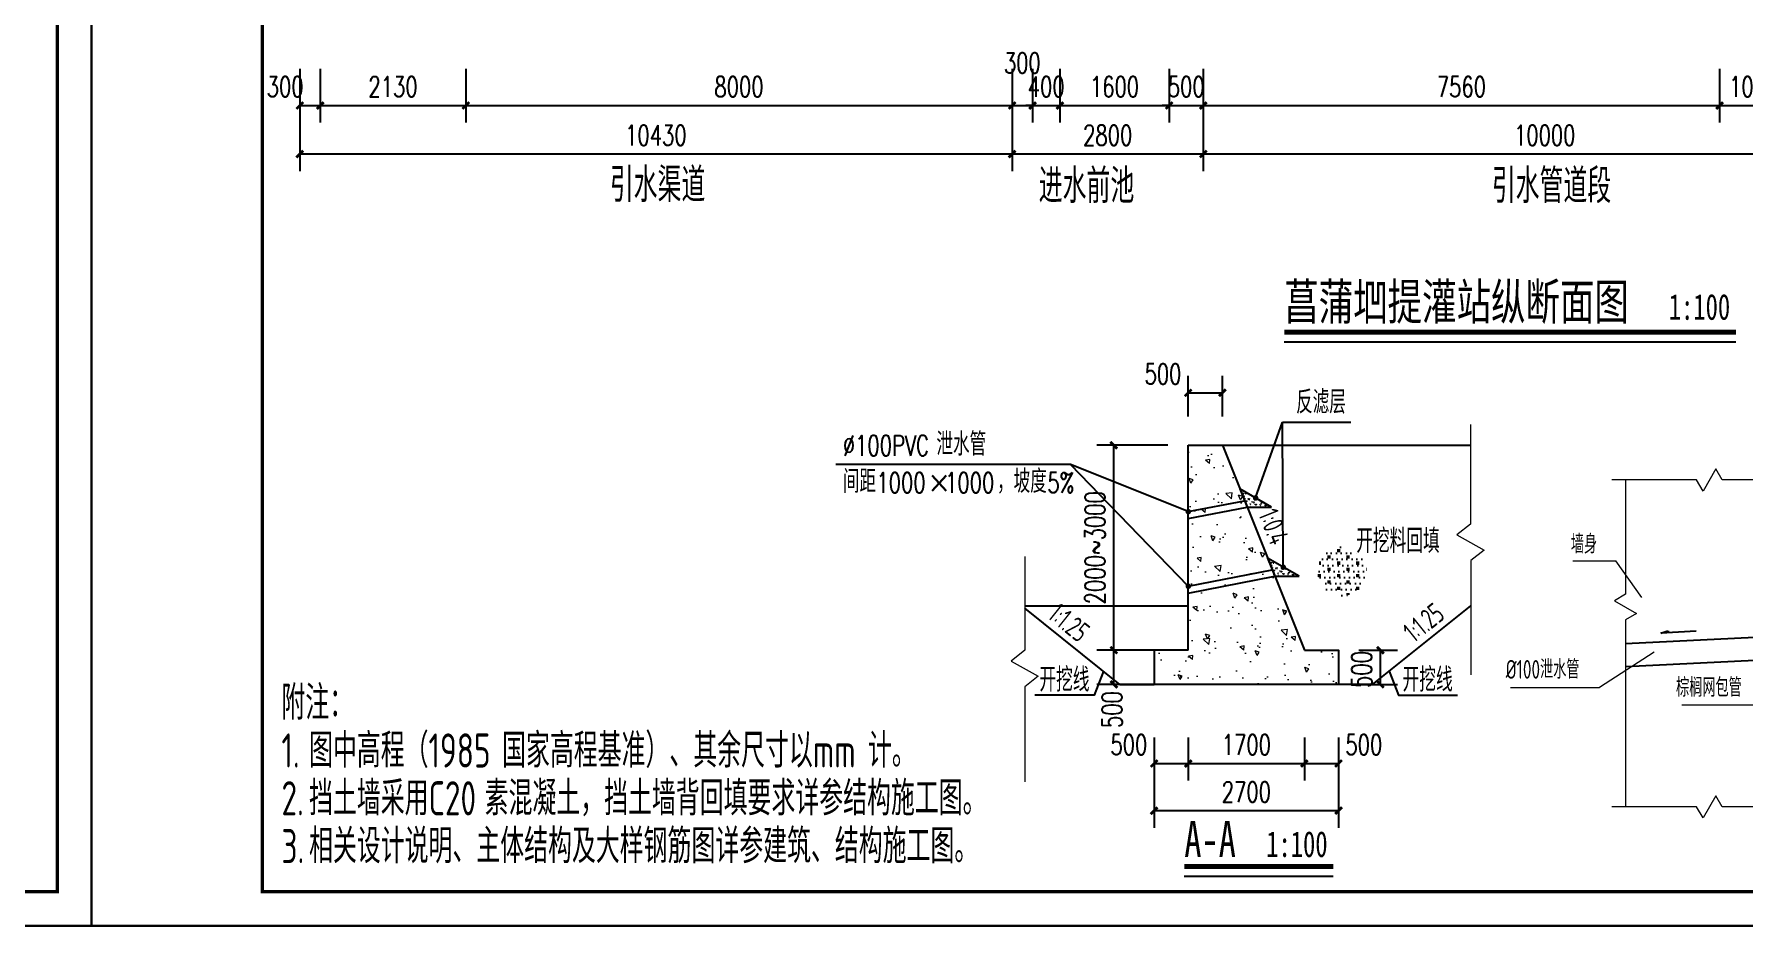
# Model space of a CAD drawing. Header units: millimetres. Extents: x -725 to 2274960, y -506 to 2980382.
# Drawn here: x 2032443 to 2057479, y 2656332 to 2669386 of the extents above; entities that cross this region are included whole.
import ezdxf
from ezdxf.enums import TextEntityAlignment as Align

# ---------------------------------------------------------------- set-up
doc = ezdxf.new("R2010")
doc.units = ezdxf.units.MM
doc.header["$LTSCALE"] = 1000
for name, color, linetype in [('BAR_TEXT(框梁钢筋文字)', 2, 'Continuous'), ('DIM', 4, 'Continuous'), ('DIM_LEAD', 3, 'Continuous'), ('DIM_SYMB', 3, 'Continuous'), ('PUB_DIM', 3, 'Continuous'), ('PUB_TITLE', 4, 'Continuous'), ('TWT_DIM', 3, 'Continuous'), ('YHG_文字', 7, 'Continuous'), ('YHGZ_插图', 2, 'Continuous'), ('YHJ_文字_公文、说明', 7, 'Continuous'), ('标注', 3, 'Continuous'), ('线框', 2, 'Continuous'), ('细线', 4, 'Continuous'), ('轮廓线', 2, 'Continuous')]:
    doc.layers.add(name, color=color, linetype=linetype)
for name, color, linetype, lineweight in [('G-LABEL（引线）', 3, 'Continuous', 13), ('G_SYMBOL（符号）', 3, 'Continuous', 13), ('文字', 4, 'Continuous', 0)]:
    doc.layers.add(name, color=color, linetype=linetype, lineweight=lineweight)
doc.styles.add('_TCH_DIM', font='SIMPLEX', dxfattribs={"bigfont": 'GBCBIG'})
doc.styles.add('_TCH_DIM_T3', font='SIMPLEX', dxfattribs={"width": 0.705882, "bigfont": 'GBCBIG'})
doc.styles.add('biaotilan', font='', dxfattribs={"width": 0.7})
doc.styles.add('TSSD_Rein', font='tssdeng.shx', dxfattribs={"width": 0.7, "bigfont": 'hztxt.shx'})
doc.styles.get('biaotilan').set_extended_font_data('SimSun')
doc.dimstyles.new('_TCH_ARCH&&100', dxfattribs={"dimtxt": 297.5, "dimasz": 100, "dimexe": 250, "dimexo": 300, "dimgap": 126.25, "dimtad": 1, "dimdec": 0, "dimzin": 0, "dimdsep": 46, "dimtxsty": '_TCH_DIM_T3', "dimblk": 'ARCHTICK', "dimcen": 0.09, "dimclrt": 7, "dimazin": 2, "dimtfac": 1, "dimtdec": 0, "dimtix": 1, "dimtmove": 2, "dimatfit": 3, "dimfxl": 75, "dimtolj": 1, "dimtzin": 0, "dimarcsym": 0})
doc.dimstyles.new('_TWT_ARCH&&100', dxfattribs={"dimtxt": 297.5, "dimasz": 100, "dimexe": 250, "dimexo": 300, "dimgap": 126.25, "dimtad": 1, "dimdec": 0, "dimzin": 0, "dimdsep": 46, "dimtxsty": '_TCH_DIM_T3', "dimblk": 'ARCHTICK', "dimcen": 0.09, "dimclrt": 7, "dimazin": 2, "dimtfac": 1, "dimtdec": 0, "dimtix": 1, "dimtmove": 2, "dimatfit": 3, "dimfxl": 75, "dimtolj": 1, "dimtzin": 0, "dimarcsym": 0})

# ---------------------------------------------------------------- blocks, each defined once
blk = doc.blocks.new('HAYJZ A3')
blk.add_lwpolyline([(4975, -403417), (46975, -403417), (46975, -433117), (4975, -433117), (4975, -403417)])
at = {"const_width": 50}
blk.add_lwpolyline([(7475, -403917), (46475, -403917), (46475, -432617), (7475, -432617), (7475, -403917)], dxfattribs=at)
at = {"layer": 'PUB_TITLE'}
blk.add_lwpolyline([(4975, -433117), (46975, -433117), (46975, -403417), (4975, -403417)], close=True, dxfattribs=at)
blk = doc.blocks.new('_ArchTick')
at = {"color": 0, "linetype": 'ByBlock', "const_width": 0.4}
blk.add_lwpolyline([(-0.5, -0.5), (0.5, 0.5)], dxfattribs=at)
blk = doc.blocks.new('*D115')
at = {"layer": 'Defpoints', "color": 0, "transparency": 16777216}
for p in [(2036333, 2669179), (2036633, 2669179), (2036633, 2668341)]:
    blk.add_point(p, dxfattribs=at)
at = {"layer": 'TWT_DIM', "color": 0, "lineweight": -2, "transparency": 16777216}
for p, q in [((2036333, 2668879), (2036333, 2668091)), ((2036633, 2668879), (2036633, 2668091)), ((2036333, 2668341), (2036633, 2668341))]:
    blk.add_line(p, q, dxfattribs=at)
at = {"layer": 'TWT_DIM', "color": 0, "lineweight": -2, "transparency": 16777216, "xscale": 100, "yscale": 100, "zscale": 100, "rotation": 180}
blk.add_blockref('_ArchTick', (2036333, 2668341), dxfattribs=at)
at = {"layer": 'TWT_DIM', "color": 0, "lineweight": -2, "transparency": 16777216, "xscale": 100, "yscale": 100, "zscale": 100}
blk.add_blockref('_ArchTick', (2036633, 2668341), dxfattribs=at)
at = {"layer": 'TWT_DIM', "color": 7, "transparency": 16777216, "insert": (2036118, 2668616), "char_height": 297.5, "attachment_point": 5, "style": '_TCH_DIM_T3'}
blk.add_mtext('\\A1;300', dxfattribs=at)
blk = doc.blocks.new('*D116')
at = {"layer": 'Defpoints', "color": 0, "transparency": 16777216}
for p in [(2036633, 2669179), (2038764, 2669179), (2038764, 2668341)]:
    blk.add_point(p, dxfattribs=at)
at = {"layer": 'TWT_DIM', "color": 0, "lineweight": -2, "transparency": 16777216}
for p, q in [((2036633, 2668879), (2036633, 2668091)), ((2038764, 2668879), (2038764, 2668091)), ((2036633, 2668341), (2038764, 2668341))]:
    blk.add_line(p, q, dxfattribs=at)
at = {"layer": 'TWT_DIM', "color": 0, "lineweight": -2, "transparency": 16777216, "xscale": 100, "yscale": 100, "zscale": 100, "rotation": 180}
blk.add_blockref('_ArchTick', (2036633, 2668341), dxfattribs=at)
at = {"layer": 'TWT_DIM', "color": 0, "lineweight": -2, "transparency": 16777216, "xscale": 100, "yscale": 100, "zscale": 100}
blk.add_blockref('_ArchTick', (2038764, 2668341), dxfattribs=at)
at = {"layer": 'TWT_DIM', "color": 7, "transparency": 16777216, "insert": (2037698, 2668616), "char_height": 297.5, "attachment_point": 5, "style": '_TCH_DIM_T3'}
blk.add_mtext('\\A1;2130', dxfattribs=at)
blk = doc.blocks.new('*D117')
at = {"layer": 'Defpoints', "color": 0, "transparency": 16777216}
for p in [(2038764, 2669179), (2046764, 2669179), (2046764, 2668341)]:
    blk.add_point(p, dxfattribs=at)
at = {"layer": 'TWT_DIM', "color": 0, "lineweight": -2, "transparency": 16777216}
for p, q in [((2038764, 2668879), (2038764, 2668091)), ((2046764, 2668879), (2046764, 2668091)), ((2038764, 2668341), (2046764, 2668341))]:
    blk.add_line(p, q, dxfattribs=at)
at = {"layer": 'TWT_DIM', "color": 0, "lineweight": -2, "transparency": 16777216, "xscale": 100, "yscale": 100, "zscale": 100, "rotation": 180}
blk.add_blockref('_ArchTick', (2038764, 2668341), dxfattribs=at)
at = {"layer": 'TWT_DIM', "color": 0, "lineweight": -2, "transparency": 16777216, "xscale": 100, "yscale": 100, "zscale": 100}
blk.add_blockref('_ArchTick', (2046764, 2668341), dxfattribs=at)
at = {"layer": 'TWT_DIM', "color": 7, "transparency": 16777216, "insert": (2042764, 2668616), "char_height": 297.5, "attachment_point": 5, "style": '_TCH_DIM_T3'}
blk.add_mtext('\\A1;8000', dxfattribs=at)
blk = doc.blocks.new('*D118')
at = {"layer": 'Defpoints', "color": 0, "transparency": 16777216}
for p in [(2046764, 2669179), (2047064, 2669179), (2047064, 2668341)]:
    blk.add_point(p, dxfattribs=at)
at = {"layer": 'TWT_DIM', "color": 0, "lineweight": -2, "transparency": 16777216}
for p, q in [((2046764, 2668879), (2046764, 2668091)), ((2047064, 2668879), (2047064, 2668091)), ((2046764, 2668341), (2047064, 2668341))]:
    blk.add_line(p, q, dxfattribs=at)
at = {"layer": 'TWT_DIM', "color": 0, "lineweight": -2, "transparency": 16777216, "xscale": 100, "yscale": 100, "zscale": 100, "rotation": 180}
blk.add_blockref('_ArchTick', (2046764, 2668341), dxfattribs=at)
at = {"layer": 'TWT_DIM', "color": 0, "lineweight": -2, "transparency": 16777216, "xscale": 100, "yscale": 100, "zscale": 100}
blk.add_blockref('_ArchTick', (2047064, 2668341), dxfattribs=at)
at = {"layer": 'TWT_DIM', "color": 7, "transparency": 16777216, "insert": (2046914, 2668966), "char_height": 297.5, "attachment_point": 5, "style": '_TCH_DIM_T3'}
blk.add_mtext('\\A1;300', dxfattribs=at)
blk = doc.blocks.new('*D119')
at = {"layer": 'Defpoints', "color": 0, "transparency": 16777216}
for p in [(2047064, 2669179), (2047464, 2669179), (2047464, 2668341)]:
    blk.add_point(p, dxfattribs=at)
at = {"layer": 'TWT_DIM', "color": 0, "lineweight": -2, "transparency": 16777216}
for p, q in [((2047064, 2668879), (2047064, 2668091)), ((2047464, 2668879), (2047464, 2668091)), ((2047064, 2668341), (2046964, 2668341)), ((2047064, 2668341), (2047464, 2668341)), ((2047464, 2668341), (2047564, 2668341))]:
    blk.add_line(p, q, dxfattribs=at)
at = {"layer": 'TWT_DIM', "color": 0, "lineweight": -2, "transparency": 16777216, "xscale": 100, "yscale": 100, "zscale": 100}
blk.add_blockref('_ArchTick', (2047064, 2668341), dxfattribs=at)
at = {"layer": 'TWT_DIM', "color": 0, "lineweight": -2, "transparency": 16777216, "xscale": 100, "yscale": 100, "zscale": 100, "rotation": 180}
blk.add_blockref('_ArchTick', (2047464, 2668341), dxfattribs=at)
at = {"layer": 'TWT_DIM', "color": 7, "transparency": 16777216, "insert": (2047264, 2668616), "char_height": 297.5, "attachment_point": 5, "style": '_TCH_DIM_T3'}
blk.add_mtext('\\A1;400', dxfattribs=at)
blk = doc.blocks.new('*D120')
at = {"layer": 'Defpoints', "color": 0, "transparency": 16777216}
for p in [(2047464, 2669179), (2049064, 2669179), (2049064, 2668341)]:
    blk.add_point(p, dxfattribs=at)
at = {"layer": 'TWT_DIM', "color": 0, "lineweight": -2, "transparency": 16777216}
for p, q in [((2047464, 2668879), (2047464, 2668091)), ((2049064, 2668879), (2049064, 2668091)), ((2047464, 2668341), (2049064, 2668341))]:
    blk.add_line(p, q, dxfattribs=at)
at = {"layer": 'TWT_DIM', "color": 0, "lineweight": -2, "transparency": 16777216, "xscale": 100, "yscale": 100, "zscale": 100, "rotation": 180}
blk.add_blockref('_ArchTick', (2047464, 2668341), dxfattribs=at)
at = {"layer": 'TWT_DIM', "color": 0, "lineweight": -2, "transparency": 16777216, "xscale": 100, "yscale": 100, "zscale": 100}
blk.add_blockref('_ArchTick', (2049064, 2668341), dxfattribs=at)
at = {"layer": 'TWT_DIM', "color": 7, "transparency": 16777216, "insert": (2048264, 2668616), "char_height": 297.5, "attachment_point": 5, "style": '_TCH_DIM_T3'}
blk.add_mtext('\\A1;1600', dxfattribs=at)
blk = doc.blocks.new('*D121')
at = {"layer": 'Defpoints', "color": 0, "transparency": 16777216}
for p in [(2049064, 2669179), (2049564, 2669179), (2049564, 2668341)]:
    blk.add_point(p, dxfattribs=at)
at = {"layer": 'TWT_DIM', "color": 0, "lineweight": -2, "transparency": 16777216}
for p, q in [((2049064, 2668879), (2049064, 2668091)), ((2049564, 2668879), (2049564, 2668091)), ((2049064, 2668341), (2048964, 2668341)), ((2049064, 2668341), (2049564, 2668341)), ((2049564, 2668341), (2049664, 2668341))]:
    blk.add_line(p, q, dxfattribs=at)
at = {"layer": 'TWT_DIM', "color": 0, "lineweight": -2, "transparency": 16777216, "xscale": 100, "yscale": 100, "zscale": 100}
blk.add_blockref('_ArchTick', (2049064, 2668341), dxfattribs=at)
at = {"layer": 'TWT_DIM', "color": 0, "lineweight": -2, "transparency": 16777216, "xscale": 100, "yscale": 100, "zscale": 100, "rotation": 180}
blk.add_blockref('_ArchTick', (2049564, 2668341), dxfattribs=at)
at = {"layer": 'TWT_DIM', "color": 7, "transparency": 16777216, "insert": (2049314, 2668616), "char_height": 297.5, "attachment_point": 5, "style": '_TCH_DIM_T3'}
blk.add_mtext('\\A1;500', dxfattribs=at)
blk = doc.blocks.new('*D122')
at = {"layer": 'Defpoints', "color": 0, "transparency": 16777216}
for p in [(2049564, 2669179), (2057124, 2669179), (2057124, 2668341)]:
    blk.add_point(p, dxfattribs=at)
at = {"layer": 'TWT_DIM', "color": 0, "lineweight": -2, "transparency": 16777216}
for p, q in [((2049564, 2668879), (2049564, 2668091)), ((2057124, 2668879), (2057124, 2668091)), ((2049564, 2668341), (2057124, 2668341))]:
    blk.add_line(p, q, dxfattribs=at)
at = {"layer": 'TWT_DIM', "color": 0, "lineweight": -2, "transparency": 16777216, "xscale": 100, "yscale": 100, "zscale": 100, "rotation": 180}
blk.add_blockref('_ArchTick', (2049564, 2668341), dxfattribs=at)
at = {"layer": 'TWT_DIM', "color": 0, "lineweight": -2, "transparency": 16777216, "xscale": 100, "yscale": 100, "zscale": 100}
blk.add_blockref('_ArchTick', (2057124, 2668341), dxfattribs=at)
at = {"layer": 'TWT_DIM', "color": 7, "transparency": 16777216, "insert": (2053344, 2668616), "char_height": 297.5, "attachment_point": 5, "style": '_TCH_DIM_T3'}
blk.add_mtext('\\A1;7560', dxfattribs=at)
blk = doc.blocks.new('*D123')
at = {"layer": 'Defpoints', "color": 0, "transparency": 16777216}
for p in [(2057124, 2669179), (2058124, 2669179), (2058124, 2668341)]:
    blk.add_point(p, dxfattribs=at)
at = {"layer": 'TWT_DIM', "color": 0, "lineweight": -2, "transparency": 16777216}
for p, q in [((2057124, 2668879), (2057124, 2668091)), ((2058124, 2668879), (2058124, 2668091)), ((2057124, 2668341), (2058124, 2668341))]:
    blk.add_line(p, q, dxfattribs=at)
at = {"layer": 'TWT_DIM', "color": 0, "lineweight": -2, "transparency": 16777216, "xscale": 100, "yscale": 100, "zscale": 100, "rotation": 180}
blk.add_blockref('_ArchTick', (2057124, 2668341), dxfattribs=at)
at = {"layer": 'TWT_DIM', "color": 0, "lineweight": -2, "transparency": 16777216, "xscale": 100, "yscale": 100, "zscale": 100}
blk.add_blockref('_ArchTick', (2058124, 2668341), dxfattribs=at)
at = {"layer": 'TWT_DIM', "color": 7, "transparency": 16777216, "insert": (2057624, 2668616), "char_height": 297.5, "attachment_point": 5, "style": '_TCH_DIM_T3'}
blk.add_mtext('\\A1;1000', dxfattribs=at)
blk = doc.blocks.new('*D127')
at = {"layer": 'Defpoints', "color": 0, "transparency": 16777216}
for p in [(2049564, 2668879), (2059564, 2668879), (2059564, 2667632)]:
    blk.add_point(p, dxfattribs=at)
at = {"layer": 'TWT_DIM', "color": 0, "lineweight": -2, "transparency": 16777216}
for p, q in [((2049564, 2668579), (2049564, 2667382)), ((2059564, 2668579), (2059564, 2667382)), ((2049564, 2667632), (2059564, 2667632))]:
    blk.add_line(p, q, dxfattribs=at)
at = {"layer": 'TWT_DIM', "color": 0, "lineweight": -2, "transparency": 16777216, "xscale": 100, "yscale": 100, "zscale": 100, "rotation": 180}
blk.add_blockref('_ArchTick', (2049564, 2667632), dxfattribs=at)
at = {"layer": 'TWT_DIM', "color": 0, "lineweight": -2, "transparency": 16777216, "xscale": 100, "yscale": 100, "zscale": 100}
blk.add_blockref('_ArchTick', (2059564, 2667632), dxfattribs=at)
at = {"layer": 'TWT_DIM', "color": 7, "transparency": 16777216, "insert": (2054564, 2667907), "char_height": 297.5, "attachment_point": 5, "style": '_TCH_DIM_T3'}
blk.add_mtext('\\A1;10000', dxfattribs=at)
blk = doc.blocks.new('*D128')
at = {"layer": 'Defpoints', "color": 0, "transparency": 16777216}
for p in [(2046764, 2668879), (2049564, 2668879), (2049564, 2667632)]:
    blk.add_point(p, dxfattribs=at)
at = {"layer": 'TWT_DIM', "color": 0, "lineweight": -2, "transparency": 16777216}
for p, q in [((2046764, 2668579), (2046764, 2667382)), ((2049564, 2668579), (2049564, 2667382)), ((2046764, 2667632), (2049564, 2667632))]:
    blk.add_line(p, q, dxfattribs=at)
at = {"layer": 'TWT_DIM', "color": 0, "lineweight": -2, "transparency": 16777216, "xscale": 100, "yscale": 100, "zscale": 100, "rotation": 180}
blk.add_blockref('_ArchTick', (2046764, 2667632), dxfattribs=at)
at = {"layer": 'TWT_DIM', "color": 0, "lineweight": -2, "transparency": 16777216, "xscale": 100, "yscale": 100, "zscale": 100}
blk.add_blockref('_ArchTick', (2049564, 2667632), dxfattribs=at)
at = {"layer": 'TWT_DIM', "color": 7, "transparency": 16777216, "insert": (2048164, 2667907), "char_height": 297.5, "attachment_point": 5, "style": '_TCH_DIM_T3'}
blk.add_mtext('\\A1;2800', dxfattribs=at)
blk = doc.blocks.new('*D129')
at = {"layer": 'Defpoints', "color": 0, "transparency": 16777216}
for p in [(2036333, 2668879), (2046764, 2668879), (2046764, 2667632)]:
    blk.add_point(p, dxfattribs=at)
at = {"layer": 'TWT_DIM', "color": 0, "lineweight": -2, "transparency": 16777216}
for p, q in [((2036333, 2668579), (2036333, 2667382)), ((2046764, 2668579), (2046764, 2667382)), ((2036333, 2667632), (2046764, 2667632))]:
    blk.add_line(p, q, dxfattribs=at)
at = {"layer": 'TWT_DIM', "color": 0, "lineweight": -2, "transparency": 16777216, "xscale": 100, "yscale": 100, "zscale": 100, "rotation": 180}
blk.add_blockref('_ArchTick', (2036333, 2667632), dxfattribs=at)
at = {"layer": 'TWT_DIM', "color": 0, "lineweight": -2, "transparency": 16777216, "xscale": 100, "yscale": 100, "zscale": 100}
blk.add_blockref('_ArchTick', (2046764, 2667632), dxfattribs=at)
at = {"layer": 'TWT_DIM', "color": 7, "transparency": 16777216, "insert": (2041548, 2667907), "char_height": 297.5, "attachment_point": 5, "style": '_TCH_DIM_T3'}
blk.add_mtext('\\A1;10430', dxfattribs=at)
blk = doc.blocks.new('*D188')
at = {"layer": 'Defpoints', "color": 0, "transparency": 16777216}
for p in [(2048844, 2659388), (2049344, 2659388), (2049344, 2658708)]:
    blk.add_point(p, dxfattribs=at)
at = {"layer": 'PUB_DIM', "color": 0, "lineweight": -2, "transparency": 16777216}
for p, q in [((2048844, 2659088), (2048844, 2658458)), ((2049344, 2659088), (2049344, 2658458)), ((2048844, 2658708), (2049344, 2658708))]:
    blk.add_line(p, q, dxfattribs=at)
at = {"layer": 'PUB_DIM', "color": 0, "lineweight": -2, "transparency": 16777216, "xscale": 100, "yscale": 100, "zscale": 100, "rotation": 180}
blk.add_blockref('_ArchTick', (2048844, 2658708), dxfattribs=at)
at = {"layer": 'PUB_DIM', "color": 0, "lineweight": -2, "transparency": 16777216, "xscale": 100, "yscale": 100, "zscale": 100}
blk.add_blockref('_ArchTick', (2049344, 2658708), dxfattribs=at)
at = {"layer": 'PUB_DIM', "color": 7, "transparency": 16777216, "insert": (2048474, 2658983), "char_height": 297.5, "attachment_point": 5, "style": '_TCH_DIM_T3'}
blk.add_mtext('\\A1;500', dxfattribs=at)
blk = doc.blocks.new('*D189')
at = {"layer": 'Defpoints', "color": 0, "transparency": 16777216}
for p in [(2049344, 2659388), (2051044, 2659388), (2051044, 2658708)]:
    blk.add_point(p, dxfattribs=at)
at = {"layer": 'PUB_DIM', "color": 0, "lineweight": -2, "transparency": 16777216}
for p, q in [((2049344, 2659088), (2049344, 2658458)), ((2051044, 2659088), (2051044, 2658458)), ((2049344, 2658708), (2051044, 2658708))]:
    blk.add_line(p, q, dxfattribs=at)
at = {"layer": 'PUB_DIM', "color": 0, "lineweight": -2, "transparency": 16777216, "xscale": 100, "yscale": 100, "zscale": 100, "rotation": 180}
blk.add_blockref('_ArchTick', (2049344, 2658708), dxfattribs=at)
at = {"layer": 'PUB_DIM', "color": 0, "lineweight": -2, "transparency": 16777216, "xscale": 100, "yscale": 100, "zscale": 100}
blk.add_blockref('_ArchTick', (2051044, 2658708), dxfattribs=at)
at = {"layer": 'PUB_DIM', "color": 7, "transparency": 16777216, "insert": (2050194, 2658983), "char_height": 297.5, "attachment_point": 5, "style": '_TCH_DIM_T3'}
blk.add_mtext('\\A1;1700', dxfattribs=at)
blk = doc.blocks.new('*D190')
at = {"layer": 'Defpoints', "color": 0, "transparency": 16777216}
for p in [(2051044, 2659388), (2051544, 2659388), (2051544, 2658708)]:
    blk.add_point(p, dxfattribs=at)
at = {"layer": 'PUB_DIM', "color": 0, "lineweight": -2, "transparency": 16777216}
for p, q in [((2051044, 2659088), (2051044, 2658458)), ((2051544, 2659088), (2051544, 2658458)), ((2051044, 2658708), (2051544, 2658708))]:
    blk.add_line(p, q, dxfattribs=at)
at = {"layer": 'PUB_DIM', "color": 0, "lineweight": -2, "transparency": 16777216, "xscale": 100, "yscale": 100, "zscale": 100, "rotation": 180}
blk.add_blockref('_ArchTick', (2051044, 2658708), dxfattribs=at)
at = {"layer": 'PUB_DIM', "color": 0, "lineweight": -2, "transparency": 16777216, "xscale": 100, "yscale": 100, "zscale": 100}
blk.add_blockref('_ArchTick', (2051544, 2658708), dxfattribs=at)
at = {"layer": 'PUB_DIM', "color": 7, "transparency": 16777216, "insert": (2051914, 2658983), "char_height": 297.5, "attachment_point": 5, "style": '_TCH_DIM_T3'}
blk.add_mtext('\\A1;500', dxfattribs=at)
blk = doc.blocks.new('*D191')
at = {"layer": 'Defpoints', "color": 0, "transparency": 16777216}
for p in [(2048844, 2659088), (2051544, 2659088), (2051544, 2658018)]:
    blk.add_point(p, dxfattribs=at)
at = {"layer": 'PUB_DIM', "color": 0, "lineweight": -2, "transparency": 16777216}
for p, q in [((2048844, 2658788), (2048844, 2657768)), ((2051544, 2658788), (2051544, 2657768)), ((2048844, 2658018), (2051544, 2658018))]:
    blk.add_line(p, q, dxfattribs=at)
at = {"layer": 'PUB_DIM', "color": 0, "lineweight": -2, "transparency": 16777216, "xscale": 100, "yscale": 100, "zscale": 100, "rotation": 180}
blk.add_blockref('_ArchTick', (2048844, 2658018), dxfattribs=at)
at = {"layer": 'PUB_DIM', "color": 0, "lineweight": -2, "transparency": 16777216, "xscale": 100, "yscale": 100, "zscale": 100}
blk.add_blockref('_ArchTick', (2051544, 2658018), dxfattribs=at)
at = {"layer": 'PUB_DIM', "color": 7, "transparency": 16777216, "insert": (2050194, 2658293), "char_height": 297.5, "attachment_point": 5, "style": '_TCH_DIM_T3'}
blk.add_mtext('\\A1;2700', dxfattribs=at)
blk = doc.blocks.new('*D192')
at = {"layer": 'Defpoints', "color": 0, "transparency": 16777216}
for p in [(2049844, 2664136), (2049344, 2663491), (2049844, 2663491)]:
    blk.add_point(p, dxfattribs=at)
at = {"layer": 'PUB_DIM', "color": 0, "lineweight": -2, "transparency": 16777216}
for p, q in [((2049344, 2663791), (2049344, 2664386)), ((2049844, 2663791), (2049844, 2664386)), ((2049344, 2664136), (2049844, 2664136))]:
    blk.add_line(p, q, dxfattribs=at)
at = {"layer": 'PUB_DIM', "color": 0, "lineweight": -2, "transparency": 16777216, "xscale": 100, "yscale": 100, "zscale": 100, "rotation": 180}
blk.add_blockref('_ArchTick', (2049344, 2664136), dxfattribs=at)
at = {"layer": 'PUB_DIM', "color": 0, "lineweight": -2, "transparency": 16777216, "xscale": 100, "yscale": 100, "zscale": 100}
blk.add_blockref('_ArchTick', (2049844, 2664136), dxfattribs=at)
at = {"layer": 'PUB_DIM', "color": 7, "transparency": 16777216, "insert": (2048974, 2664411), "char_height": 297.5, "attachment_point": 5, "style": '_TCH_DIM_T3'}
blk.add_mtext('\\A1;500', dxfattribs=at)
blk = doc.blocks.new('*D193')
at = {"layer": 'Defpoints', "color": 0, "transparency": 16777216}
for p in [(2051544, 2660367), (2052157, 2660367), (2051544, 2659867)]:
    blk.add_point(p, dxfattribs=at)
at = {"layer": 'PUB_DIM', "color": 0, "lineweight": -2, "transparency": 16777216}
for p, q in [((2051844, 2660367), (2052407, 2660367)), ((2052157, 2659867), (2052157, 2660367)), ((2051844, 2659867), (2052407, 2659867))]:
    blk.add_line(p, q, dxfattribs=at)
at = {"layer": 'PUB_DIM', "color": 0, "lineweight": -2, "transparency": 16777216, "xscale": 100, "yscale": 100, "zscale": 100}
for p, rotation in [((2052157, 2660367), 90), ((2052157, 2659867), 270)]:
    blk.add_blockref('_ArchTick', p, dxfattribs=dict(at, rotation=rotation))
at = {"layer": 'PUB_DIM', "color": 7, "transparency": 16777216, "insert": (2051882, 2660085), "char_height": 297.5, "attachment_point": 5, "rotation": 90, "style": '_TCH_DIM_T3'}
blk.add_mtext('\\A1;500', dxfattribs=at)
blk = doc.blocks.new('*D194')
at = {"layer": 'Defpoints', "color": 0, "transparency": 16777216}
for p in [(2048254, 2660367), (2049344, 2660367), (2049344, 2659867)]:
    blk.add_point(p, dxfattribs=at)
at = {"layer": 'PUB_DIM', "color": 0, "lineweight": -2, "transparency": 16777216}
for p, q in [((2049044, 2660367), (2048004, 2660367)), ((2048254, 2659867), (2048254, 2660367)), ((2049044, 2659867), (2048004, 2659867))]:
    blk.add_line(p, q, dxfattribs=at)
at = {"layer": 'PUB_DIM', "color": 0, "lineweight": -2, "transparency": 16777216, "xscale": 100, "yscale": 100, "zscale": 100}
for p, rotation in [((2048254, 2660367), 90), ((2048254, 2659867), 270)]:
    blk.add_blockref('_ArchTick', p, dxfattribs=dict(at, rotation=rotation))
at = {"layer": 'PUB_DIM', "color": 7, "transparency": 16777216, "insert": (2048229, 2659497), "char_height": 297.5, "attachment_point": 5, "rotation": 90, "style": '_TCH_DIM_T3'}
blk.add_mtext('\\A1;500', dxfattribs=at)
blk = doc.blocks.new('*D195')
at = {"layer": 'Defpoints', "color": 0, "transparency": 16777216}
for p in [(2048254, 2663367), (2049344, 2663367), (2049344, 2660367)]:
    blk.add_point(p, dxfattribs=at)
at = {"layer": 'PUB_DIM', "color": 0, "lineweight": -2, "transparency": 16777216}
for p, q in [((2049044, 2663367), (2048004, 2663367)), ((2048254, 2660367), (2048254, 2663367)), ((2049044, 2660367), (2048004, 2660367))]:
    blk.add_line(p, q, dxfattribs=at)
at = {"layer": 'PUB_DIM', "color": 0, "lineweight": -2, "transparency": 16777216, "xscale": 100, "yscale": 100, "zscale": 100}
for p, rotation in [((2048254, 2663367), 90), ((2048254, 2660367), 270)]:
    blk.add_blockref('_ArchTick', p, dxfattribs=dict(at, rotation=rotation))
at = {"layer": 'PUB_DIM', "color": 7, "transparency": 16777216, "insert": (2047979, 2661867), "char_height": 297.5, "attachment_point": 5, "rotation": 90, "style": '_TCH_DIM_T3'}
blk.add_mtext('\\A1;2000~3000', dxfattribs=at)

msp = doc.modelspace()

# ---------------------------------------------------------------- hatches: boundary and pattern name
at = {"layer": 'DIM'}
msp.add_hatch(color=256, dxfattribs=at).paths.add_polyline_path([(2056263.3042, 2660618.2083), (2056391.6341, 2660624.6248), (2056390.0565, 2660656.1763)])
at = {"layer": '细线', "linetype": 'Continuous', "lineweight": 0}
h = msp.add_hatch(dxfattribs=at)
h.set_pattern_fill('混凝土2', color=8, scale=100, angle=90)
h.set_pattern_definition([(140, (1274184.8, 2926528.93), (62.75213, 717.2602), [75, -825]), (85, (1274184.8, 2926528.9), (-752.19213, -138.75133), [60, -660]), (190.4514, (1274190, 2926588.7), (-689.43954, 578.5094), [63.7402, -701.1421]), (136.1842, (1273984.8, 2926528.9), (165.519, 1067.24105), [112.5, -1237.5]), (186.6356, (1273998.6, 2926617.9), (-974.1179, 934.6627), [95.6103, -1051.713]), (81.1842, (1273984.8, 2926528.9), (-974.1186, 934.662), [90, -990]), (111, (1274034.8, 2926628.93), (402.6189, 596.90705), [75, -825]), (56, (1274034.8, 2926628.9), (-725.15005, 243.3153), [60, -660]), (161.4514, (1274068.34, 2926678.7), (-322.5305, 840.2226), [63.7402, -701.1421]), (127.5, (1274184.79, 2926528.93), (-332.89385, 12.159855), [0, -652, 0, -670, 0, -662.5]), (97.5, (1274184.8, 2926528.93), (-394.41171, 263.06954), [0, -382, 0, -637, 0, -252.5]), (57.5, (1274184.79, 2926305.93), (22.55487, 533.82244), [0, -250, 0, -780, 0, -1035]), (47.5, (1274184.8, 2926205.93), (-100.10498, 583.18617), [0, -325, 0, -518, 0, -735])])
h.paths.add_polyline_path([(2051543.9106, 2659866.9611), (2051543.9106, 2660366.9611), (2051043.9106, 2660366.9611), (2049843.9106, 2663366.9611), (2049343.9106, 2663366.9611), (2049343.9106, 2660366.9611), (2048843.9106, 2660366.9611), (2048843.9106, 2659866.9611), (2050243.9106, 2659866.9611)])
at = {"layer": '细线'}
h = msp.add_hatch(dxfattribs=at)
h.set_pattern_fill('回填土', color=8, scale=400)
h.set_pattern_definition([(0, (-38359733.18, -322271878.46), (60, 88), [0, -68, 0, -76]), (0, (-38359753.18, -322271878.46), (140, 92), [40, -240]), (0, (-38359753.18, -322271858.46), (140, 92), [40, -240]), (90, (-38359743.18, -322271888.46), (-140, 92), [40, -144]), (90, (-38359723.18, -322271888.46), (-140, 92), [40, -144])])
h.paths.add_polyline_path([(2051245.1193, 2661520.7233, 1), (2051955.4793, 2661520.7233, 1)])
at = {"layer": '轮廓线'}
h = msp.add_hatch(dxfattribs=at)
h.set_pattern_fill('砂石碎砖', color=8, scale=10)
h.set_pattern_definition([(50, (1607894.767, 2521521.333), (71.726018, -6.275213), [7.5, -82.5]), (355, (1607894.77, 2521521.33), (-13.875133, 75.219213), [6, -66]), (100.4514, (1607900.744, 2521520.81), (57.850938, 68.943954), [6.374019, -70.114211]), (46.1842, (1607894.77, 2521541.33), (106.724104, -16.551901), [11.25, -123.75]), (96.6356, (1607903.66, 2521539.95), (93.46627, 97.411787), [9.56103, -105.1713]), (351.1842, (1607894.77, 2521541.33), (93.466195, 97.41186), [9, -99]), (21, (1607904.767, 2521536.333), (59.690705, -40.261889), [7.5, -82.5]), (326, (1607904.77, 2521536.33), (24.331534, 72.515004), [6, -66]), (71.4514, (1607909.74, 2521532.98), (84.022263, 32.25305), [6.374019, -70.114211])])
h.paths.add_polyline_path([(2050561.1045, 2662463.0268), (2050098.6955, 2662729.9988), (2050205.4843, 2662463.0268)])
h = msp.add_hatch(dxfattribs=at)
h.set_pattern_fill('砂石碎砖', color=8, scale=10)
h.set_pattern_definition([(50, (1608300.125, 2520507.94), (71.726018, -6.275213), [7.5, -82.5]), (355, (1608300.125, 2520507.94), (-13.875133, 75.219213), [6, -66]), (100.4514, (1608306.1, 2520507.415), (57.850938, 68.943954), [6.374019, -70.114211]), (46.1842, (1608300.125, 2520527.94), (106.724104, -16.551901), [11.25, -123.75]), (96.6356, (1608309.02, 2520526.56), (93.46627, 97.411787), [9.56103, -105.1713]), (351.1842, (1608300.13, 2520527.94), (93.466195, 97.41186), [9, -99]), (21, (1608310.125, 2520522.94), (59.690705, -40.261889), [7.5, -82.5]), (326, (1608310.125, 2520522.94), (24.331534, 72.515004), [6, -66]), (71.4514, (1608315.1, 2520519.58), (84.022263, 32.25305), [6.374019, -70.114211])])
h.paths.add_polyline_path([(2050966.4627, 2661449.6313), (2050504.0537, 2661716.6032), (2050610.8425, 2661449.6313)])

# ---------------------------------------------------------------- linework, layer by layer
at = {"flags": 128}
for points in [[(2049843.9106, 2663366.9611), (2053479.0017, 2663366.9611)], [(2048343.9106, 2659866.9611), (2048843.9106, 2659866.9611)], [(2052043.9106, 2659866.9611), (2051543.9106, 2659866.9611)]]:
    msp.add_lwpolyline(points, dxfattribs=at)
at = {"color": 3, "flags": 128}
for points in [[(2048100.2872, 2660061.8598), (2047964.1242, 2659709.6499), (2047098.7812, 2659709.6499)], [(2052287.534, 2660061.8598), (2052423.6969, 2659709.6499), (2053289.0399, 2659709.6499)]]:
    msp.add_lwpolyline(points, dxfattribs=at)
at = {"layer": 'DIM'}
for p, q in [((2056263.3042, 2660618.2083, 0), (2056368.9311, 2660649.8483, 0)), ((2056368.9311, 2660649.8483, 0), (2056370.2457, 2660623.5553, 0))]:
    msp.add_line(p, q, dxfattribs=at)
at = {"layer": 'DIM', "ltscale": 1.5}
msp.add_line((2056781.7819, 2660644.1321, 0), (2056263.3042, 2660618.2083, 0), dxfattribs=at)
at = {"layer": 'DIM_LEAD'}
for p, q in [((2050329.9, 2662596.5128), (2050722.4345, 2663703.8237)), ((2050735.2582, 2661583.1173), (2050722.4345, 2663703.8237)), ((2050722.4345, 2663703.8237), (2051724.4452, 2663703.8237)), ((2047620.1178, 2663087.86), (2044180.7671, 2663087.86)), ((2049343.9106, 2662395.5539), (2047620.1178, 2663087.86)), ((2049343.9106, 2661303.3647), (2047620.1178, 2663087.86))]:
    msp.add_line(p, q, dxfattribs=at)
at = {"layer": 'DIM_LEAD', "const_width": 40}
for points in [[(2050323.2176, 2662577.6622, 1), (2050336.5824, 2662615.3634, 1)], [(2049362.4697, 2662388.1002, 1), (2049325.3514, 2662403.0076, 1)], [(2050735.3791, 2661563.1176, 1), (2050735.1373, 2661603.1169, 1)], [(2049357.8059, 2661288.98, 1), (2049330.0152, 2661317.7494, 1)]]:
    msp.add_lwpolyline(points, format="xyb", close=True, dxfattribs=at)
at = {"layer": 'DIM_SYMB', "const_width": 70}
for points in [[(2050748.4938, 2665024.2529), (2057363.8102, 2665024.2529)], [(2049285.6915, 2657200.0554), (2051468.2653, 2657200.0554)]]:
    msp.add_lwpolyline(points, dxfattribs=at)
at = {"layer": 'DIM_SYMB'}
for points in [[(2050748.4938, 2664884.2529), (2057363.8102, 2664884.2529)], [(2049285.6915, 2657060.0554), (2051468.2653, 2657060.0554)]]:
    msp.add_lwpolyline(points, dxfattribs=at)
at = {"layer": 'G-LABEL（引线）'}
for p, q in [((2054974.6556, 2661677.436, 0), (2055603.9477, 2661677.436, 0)), ((2055985.6975, 2661137.1651, 0), (2055603.9477, 2661677.436, 0)), ((2056165.2423, 2660338.5704), (2055366.4874, 2659823.4552)), ((2054062.4185, 2659823.4552), (2055366.4874, 2659823.4552)), ((2056573.5323, 2659569.1843), (2057778.311, 2659569.1843))]:
    msp.add_line(p, q, dxfattribs=at)
at = {"layer": 'G_SYMBOL（符号）'}
for points in [[(2058250.5632, 2662860.1651), (2057163.957, 2662860.1651), (2057070.207, 2663022.5447), (2056882.7072, 2662697.7855), (2056788.9573, 2662860.1651), (2055546.9516, 2662860.1651)], [(2055746.9516, 2662860.1651), (2055746.9516, 2661185.5447), (2055584.572, 2661091.7948), (2055909.3312, 2660904.295), (2055746.9516, 2660810.5451), (2055746.9516, 2658074.6018)], [(2058250.5632, 2658074.6018), (2057163.957, 2658074.6018), (2057070.207, 2658236.9814), (2056882.7072, 2657912.2222), (2056788.9573, 2658074.6018), (2055546.9516, 2658074.6018)]]:
    msp.add_lwpolyline(points, dxfattribs=at)
at = {"layer": 'YHGZ_插图', "color": 7}
for p, q in [((2055746.9516, 2660464.0117), (2058122.6424, 2660582.7738)), ((2055746.9516, 2660127.5921), (2058122.6424, 2660246.3542))]:
    msp.add_line(p, q, dxfattribs=at)
at = {"layer": '文字'}
for points in [[(2053479.0017, 2663672.1932), (2053479.0017, 2662214.4259), (2053275.3508, 2662055.586), (2053675.1781, 2661834.1328), (2053479.941, 2661680.3347), (2053479.941, 2660004.9582)], [(2046951.929, 2661737.9198), (2046951.929, 2660366.4636), (2046748.2781, 2660207.6237), (2047148.1054, 2659986.1706), (2046952.8683, 2659832.3725), (2046952.8683, 2658437.6372)]]:
    msp.add_lwpolyline(points, dxfattribs=at)
at = {"layer": '线框', "lineweight": -3}
for p, q in [((2049343.9106, 2663366.9611), (2049843.9106, 2663366.9611)), ((2049343.9106, 2660366.9611), (2049343.9106, 2663366.9611)), ((2049343.9106, 2660366.9611), (2048843.9106, 2660366.9611))]:
    msp.add_line(p, q, dxfattribs=at)
at = {"layer": '轮廓线'}
for p, q in [((2050561.1045, 2662463.0268), (2050098.6955, 2662729.9988)), ((2050098.6955, 2662729.9988), (2050205.4843, 2662463.0268)), ((2050205.4843, 2662463.0268), (2050561.1045, 2662463.0268)), ((2050966.4627, 2661449.6313), (2050504.0537, 2661716.6032)), ((2050504.0537, 2661716.6032), (2050610.8425, 2661449.6313)), ((2050610.8425, 2661449.6313), (2050966.4627, 2661449.6313))]:
    msp.add_line(p, q, dxfattribs=at)
at = {"layer": '轮廓线', "color": 2}
for p, q in [((2048343.9106, 2659866.9611), (2046951.929, 2660980.5464)), ((2052043.9106, 2659866.9611), (2053479.941, 2661015.7854))]:
    msp.add_line(p, q, dxfattribs=at)
at = {"layer": '轮廓线', "flags": 128}
for points in [[(2049843.9106, 2663366.9611), (2051043.9106, 2660366.9611)], [(2049343.9106, 2662395.5539), (2050168.37, 2662555.8126)], [(2049343.9106, 2662295.5539), (2050205.4843, 2662463.0268)], [(2049343.9106, 2661013.9511), (2046951.929, 2661013.9511)], [(2051043.9106, 2660366.9611), (2051543.9106, 2660366.9611), (2051543.9106, 2659866.9611), (2048843.9106, 2659866.9611)], [(2048843.9106, 2660366.9611), (2048843.9106, 2659866.9611)]]:
    msp.add_lwpolyline(points, dxfattribs=at)
at = {"layer": '轮廓线'}
for points in [[(2049343.9106, 2661303.3647), (2050573.7282, 2661542.417)], [(2049343.9106, 2661203.3647), (2050610.8425, 2661449.6313)]]:
    msp.add_lwpolyline(points, dxfattribs=at)

# ---------------------------------------------------------------- block references
for p in [(1986308.4813, 3089449.0067), (2028308.4813, 3089449.0067)]:
    msp.add_blockref('HAYJZ A3', p)

# ---------------------------------------------------------------- texts
at = {"color": 3, "style": 'TSSD_Rein', "width": 0.7}
for p in [(2047162.8361, 2659760.6968), (2052481.7011, 2659760.6968)]:
    msp.add_text('开挖线', height=350, dxfattribs=at).set_placement(p)
at = {"layer": 'BAR_TEXT(框梁钢筋文字)', "style": 'TSSD_Rein', "width": 0.7}
for s, p in [('墙身', (2054946.9881, 2661783.597)), ('%%C100泄水管', (2053993.47, 2659949.182, 0)), ('棕榈网包管', (2056487.6435, 2659685.0459, 0))]:
    msp.add_text(s, height=275, dxfattribs=at).set_placement(p)
at = {"layer": 'DIM_LEAD', "color": 7, "style": '_TCH_DIM'}
for s, height, p in [('反滤层', 337.58865, (2050923.1686, 2663831.1641)), ('泄水管', 337.58865, (2045655.7671, 2663215.2004)), ('间距', 337.58865, (2044285.7671, 2662670.094)), ('×', 337.5887, (2045537.2565, 2662670.094)), ('，坡度', 337.58865, (2046543.0012, 2662670.094))]:
    msp.add_text(s, height=height, dxfattribs=at).set_placement(p)
at = {"layer": 'DIM_LEAD', "color": 7, "style": '_TCH_DIM', "width": 0.705882}
for s, p in [('%%c100PVC', (2044285.7671, 2663215.2004)), ('1000', (2044777.2565, 2662670.094)), ('1000', (2045783.0012, 2662670.094)), ('5%', (2047280.2352, 2662670.094))]:
    msp.add_text(s, height=297.5, dxfattribs=at).set_placement(p)
at = {"layer": 'DIM_SYMB', "color": 7, "style": 'biaotilan', "width": 0.7}
for s, height, p in [('菖蒲垇提灌站纵断面图', 528.69198, (2050748.4938, 2665205.0711)), ('1:100', 377.63713, (2056380.6879, 2665205.0711)), ('A-A', 528.69198, (2049285.6915, 2657340.0554)), ('1:100', 377.63713, (2050485.1429, 2657340.0554))]:
    msp.add_text(s, height=height, dxfattribs=at).set_placement(p)
at = {"layer": 'YHG_文字', "style": 'TSSD_Rein', "width": 0.7}
for s, p in [('引水渠道', (2040871.8852, 2666928.6052)), ('进水前池', (2047153.5194, 2666913.8675)), ('引水管道段', (2053788.1273, 2666913.8675))]:
    msp.add_text(s, height=500, dxfattribs=at).set_placement(p)
at = {"layer": 'YHJ_文字_公文、说明', "style": 'TSSD_Rein', "width": 0.7}
for s, p in [('附注：', (2036064.4542, 2659349.0094)), ('1.', (2036064.4542, 2658649.0094)), ('图中高程（', (2036468.3003, 2658649.0094)), ('1985', (2038218.3003, 2658649.0094)), ('国家高程基准）、其余尺寸以', (2039295.2234, 2658649.0094)), ('计。', (2044652.9157, 2658649.0094)), ('mm', (2043845.2234, 2658649.0094)), ('2.', (2036064.4542, 2657949.0094)), ('挡土墙采用', (2036468.3003, 2657949.0094)), ('C20', (2038218.3003, 2657949.0094)), ('素混凝土，挡土墙背回填要求详参结构施工图。', (2039039.4542, 2657949.0094)), ('3.', (2036064.4542, 2657249.0094)), ('相关设计说明、主体结构及大样钢筋图详参建筑、结构施工图。', (2036468.3003, 2657249.0094))]:
    msp.add_text(s, height=500, dxfattribs=at).set_placement(p)
at = {"layer": '标注', "style": 'TSSD_Rein', "width": 0.7}
for s, rotation, p in [('1:0.4', 291.8, (2050374.2075, 2662086.8442)), ('1:1.25', 321.34, (2047446.3916, 2660584.9763)), ('1:1.25', 38.66, (2052941.4296, 2660584.9763))]:
    msp.add_text(s, height=300, rotation=rotation, dxfattribs=at).set_placement(p, align=Align.BOTTOM_CENTER)
at = {"layer": '标注', "color": 3, "style": 'TSSD_Rein', "width": 0.7}
msp.add_text('开挖料回填', height=350.01, dxfattribs=at).set_placement((2051802.4703, 2661685.3925), align=Align.BOTTOM_LEFT)

# ---------------------------------------------------------------- dimensions: what is measured, and where the dimension line sits
at = {"layer": 'PUB_DIM'}
for base, p1, p2, angle, picture, middle in [((2049843.9106, 2664135.6622), (2049343.9106, 2663490.7294), (2049843.9106, 2663490.7294), 0, '*D192', (2048973.9106, 2664410.6622)), ((2048253.6247, 2660366.9611), (2049343.9106, 2659866.9611), (2049343.9106, 2660366.9611), 90, '*D194', (2048228.6247, 2659496.9611)), ((2052157.0252, 2660366.9611), (2051543.9106, 2659866.9611), (2051543.9106, 2660366.9611), 90, '*D193', (2051882.0252, 2660084.8963)), ((2049343.9106, 2658708.0729), (2048843.9106, 2659387.9337), (2049343.9106, 2659387.9337), 0, '*D188', (2048473.9106, 2658983.0729)), ((2051543.9106, 2658708.0729), (2051043.9106, 2659387.9337), (2051543.9106, 2659387.9337), 0, '*D190', (2051913.9106, 2658983.0729))]:
    dim = msp.add_linear_dim(base=base, p1=p1, p2=p2, angle=angle, dimstyle='_TCH_ARCH&&100', dxfattribs=at)
    dim.commit()
    dim.dimension.update_dxf_attribs({"geometry": picture, "text_midpoint": middle, "dimtype": 161})
dim = msp.add_aligned_dim(p1=(2049343.9106, 2660366.9611), p2=(2049343.9106, 2663366.9611), distance=1090.2859, text='2000~3000', dimstyle='_TCH_ARCH&&100', dxfattribs=at)
dim.commit()
dim.dimension.update_dxf_attribs({"geometry": '*D195', "text_midpoint": (2047978.6247, 2661866.9611)})
for p1, p2, distance, picture, middle in [((2049343.9106, 2659387.9337), (2051043.9106, 2659387.9337), -679.8608, '*D189', (2050193.9106, 2658983.0729)), ((2048843.9106, 2659087.9337), (2051543.9106, 2659087.9337), -1069.8272, '*D191', (2050193.9106, 2658293.1065))]:
    dim = msp.add_aligned_dim(p1=p1, p2=p2, distance=distance, dimstyle='_TCH_ARCH&&100', dxfattribs=at)
    dim.commit()
    dim.dimension.update_dxf_attribs({"geometry": picture, "text_midpoint": middle})
at = {"layer": 'TWT_DIM'}
for base, p1, p2, picture, middle in [((2036632.648, 2668341.1331), (2036332.648, 2669179.2484), (2036632.648, 2669179.2484), '*D115', (2036117.9122, 2668616.1331)), ((2047064.2216, 2668341.1331), (2046764.2216, 2669179.2484), (2047064.2216, 2669179.2484), '*D118', (2046914.2216, 2668966.1331))]:
    dim = msp.add_linear_dim(base=base, p1=p1, p2=p2, angle=0, dimstyle='_TWT_ARCH&&100', dxfattribs=at)
    dim.commit()
    dim.dimension.update_dxf_attribs({"geometry": picture, "text_midpoint": middle, "dimtype": 161})
for p1, p2, distance, text, picture, middle in [((2036632.648, 2669179.2484), (2038764.2216, 2669179.2484), -838.1153, '2130', '*D116', (2037698.4348, 2668616.1331)), ((2036332.648, 2668879.2484), (2046764.2216, 2668879.2484), -1247.5292, '10430', '*D129', (2041548.4348, 2667906.7192))]:
    dim = msp.add_aligned_dim(p1=p1, p2=p2, distance=distance, text=text, dimstyle='_TWT_ARCH&&100', dxfattribs=at)
    dim.commit()
    dim.dimension.update_dxf_attribs({"geometry": picture, "text_midpoint": middle})
for p1, p2, distance, picture, middle in [((2038764.2216, 2669179.2484), (2046764.2216, 2669179.2484), -838.1153, '*D117', (2042764.2216, 2668616.1331)), ((2047064.2216, 2669179.2484), (2047464.2216, 2669179.2484), -838.1153, '*D119', (2047264.2216, 2668616.1331)), ((2047464.2216, 2669179.2484), (2049064.2216, 2669179.2484), -838.1153, '*D120', (2048264.2216, 2668616.1331)), ((2049064.2216, 2669179.2484), (2049564.2216, 2669179.2484), -838.1153, '*D121', (2049314.2216, 2668616.1331)), ((2049564.2216, 2669179.2484), (2057124.2437, 2669179.2484), -838.1153, '*D122', (2053344.2327, 2668616.1331)), ((2057124.2437, 2669179.2484), (2058124.2437, 2669179.2484), -838.1153, '*D123', (2057624.2437, 2668616.1331)), ((2046764.2216, 2668879.2484), (2049564.2216, 2668879.2484), -1247.5292, '*D128', (2048164.2216, 2667906.7192)), ((2049564.2216, 2668879.2484), (2059564.2216, 2668879.2484), -1247.5292, '*D127', (2054564.2216, 2667906.7192))]:
    dim = msp.add_aligned_dim(p1=p1, p2=p2, distance=distance, dimstyle='_TWT_ARCH&&100', dxfattribs=at)
    dim.commit()
    dim.dimension.update_dxf_attribs({"geometry": picture, "text_midpoint": middle})

doc.saveas('drawing.dxf')
